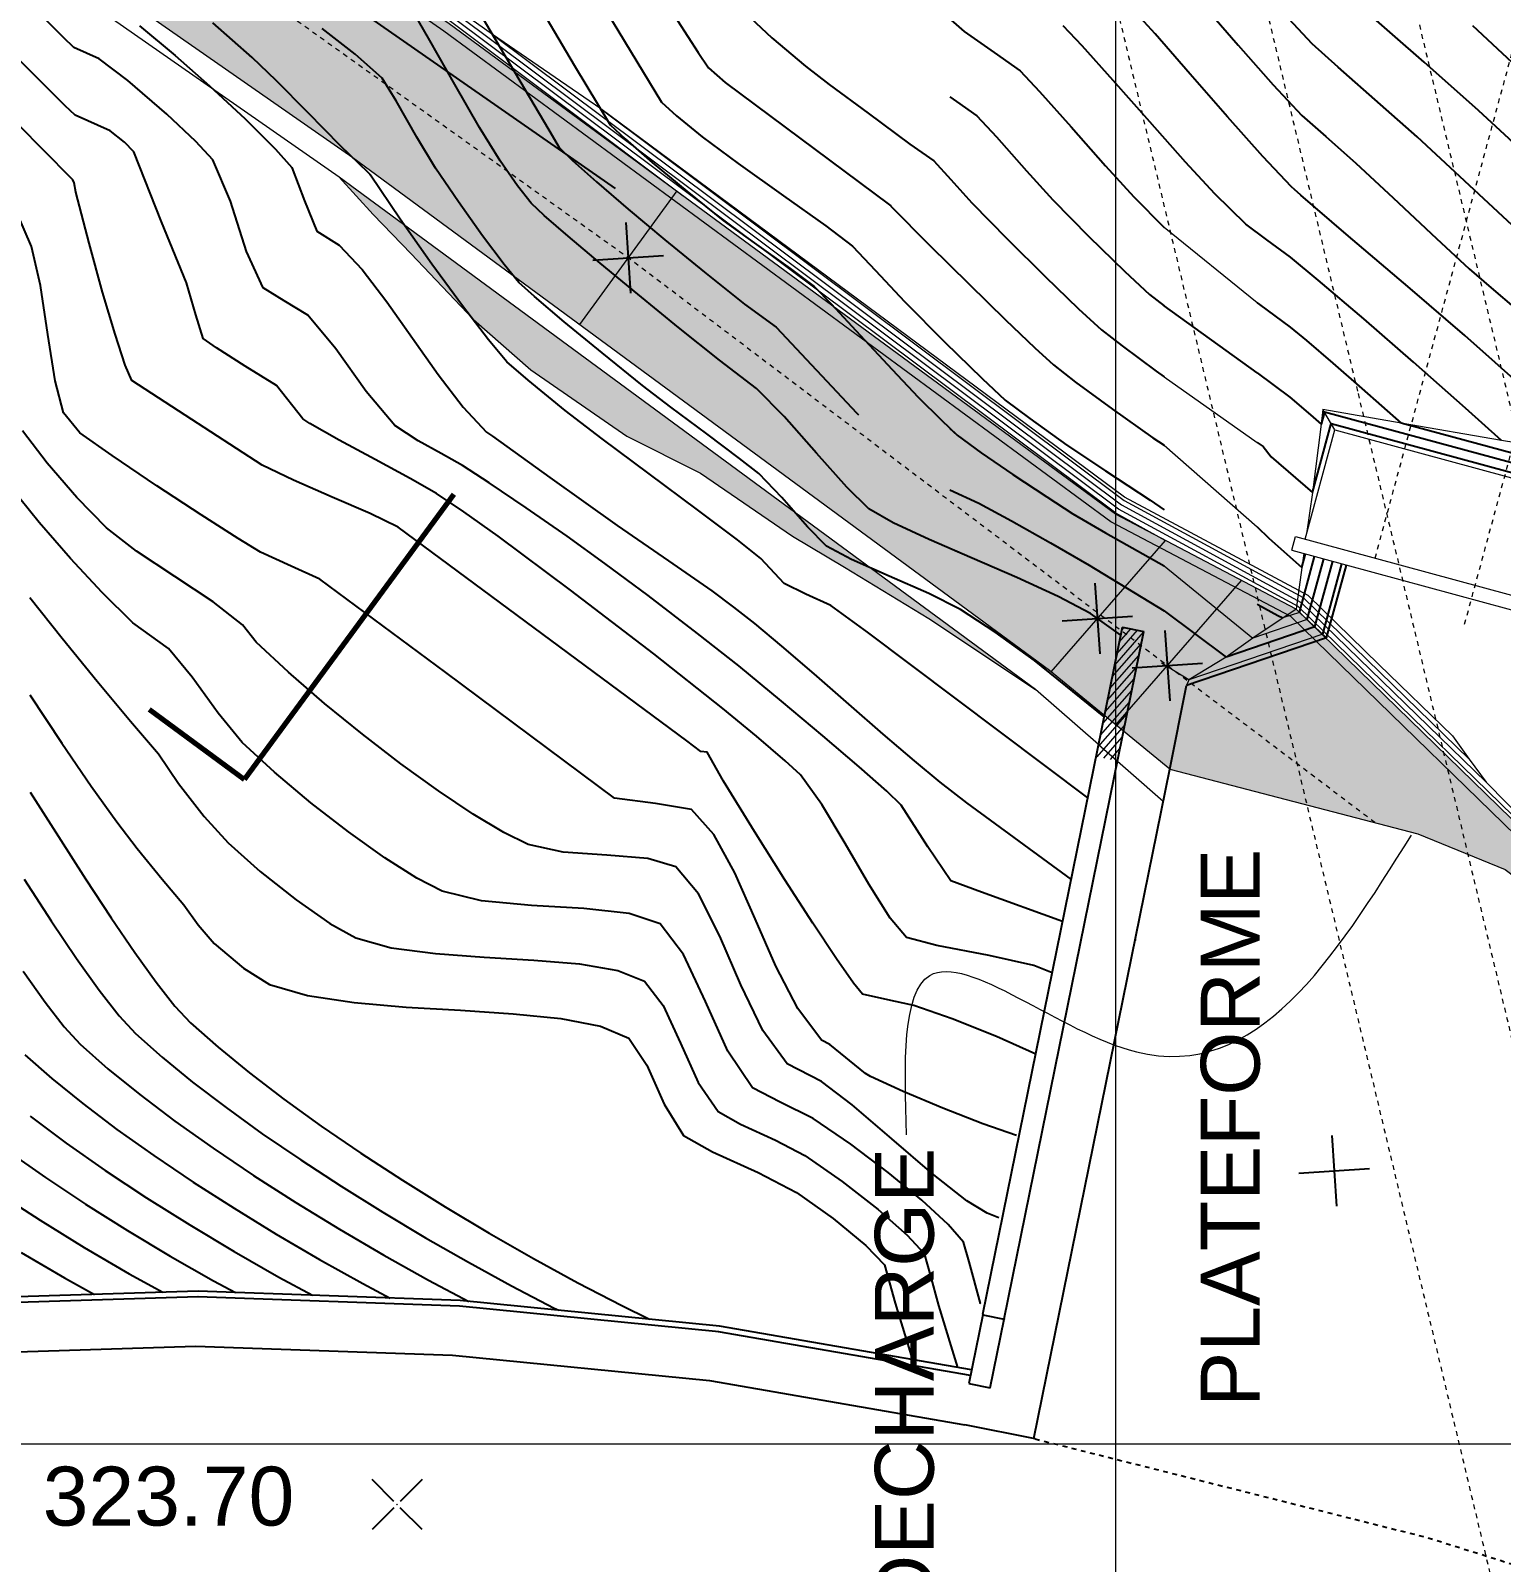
# Model space of a CAD drawing. Extents: x 62344 to 62624, y 108620 to 109406.
# Drawn here: x 62570.47 to 62601.69, y 108647.48 to 108679.98 of the extents above; entities that cross this region are included whole.
import ezdxf
from ezdxf.enums import TextEntityAlignment as Align

# ---------------------------------------------------------------- set-up
doc = ezdxf.new("R2010")
doc.units = 0
doc.header["$LTSCALE"] = 0.039369
doc.header["$MEASUREMENT"] = 0
for name, pattern in [('DASHDOT', [2.8, 2, -0.25, 0.3, -0.25]), ('NASCOSTA', [9.525, 6.35, -3.175]), ('TRATTEGGIATA', [0.75, 0.5, -0.25]), ('TRATTEGGIATA2', [0.375, 0.25, -0.125]), ('TRATTOPUNTO2', [0.5, 0.25, -0.125, 0, -0.125])]:
    doc.linetypes.add(name, pattern=pattern)
for name, color, linetype in [('Av. Pr.Profi', 7, 'Continuous'), ('Bâti', 7, 'Continuous'), ('coordinate', 2, 'Continuous'), ('Couronnement', 7, 'Continuous'), ('curve livello 1m', 2, 'Continuous'), ('curve livello 5m', 7, 'Continuous'), ('LIN010TR', 2, 'NASCOSTA'), ('LIN018CO', 6, 'Continuous'), ('LIN025CO', 7, 'Continuous'), ('LIN035CO', 1, 'Continuous'), ('Strade', 7, 'Continuous'), ('TEXT018', 143, 'Continuous'), ('TEXT035', 1, 'Continuous'), ('TEXT050', 3, 'Continuous'), ('TRATTCOLO-30', 253, 'Continuous'), ('TRATTCOLO-7', 51, 'Continuous')]:
    doc.layers.add(name, color=color, linetype=linetype)
doc.layers.add('LIN070CO', color=4, linetype='Continuous', lineweight=70)
doc.styles.add('ARIAL', font='arial.ttf')

# ---------------------------------------------------------------- blocks, each defined once
blk = doc.blocks.new('quote')
at = {"layer": 'LIN018CO'}
for p, q in [((0.0007, 0.0007), (-0.0007, -0.0007)), ((0.0007, -0.0007), (-0.0007, 0.0007))]:
    blk.add_line(p, q, dxfattribs=at)
at = {"layer": 'LIN035CO'}
for p, q in [((-0.0133, 0.0133), (-0.1061, 0.1061)), ((0.1061, 0.1061), (0.0133, 0.0133)), ((-0.0133, -0.0133), (-0.1061, -0.1061)), ((0.1061, -0.1061), (0.0133, -0.0133))]:
    blk.add_line(p, q, dxfattribs=at)
at = {"layer": 'TEXT035', "style": 'ARIAL'}
blk.add_attdef('VALORE', text='', height=0.25, dxfattribs=at).set_placement((0, 0.3299), align=Align.CENTER)
blk = doc.blocks.new('*U36')
at = {"layer": 'LIN070CO'}
for p, q in [((2.7993, 0.7384), (2.8414, 0.2401)), ((-2.6857, -0.227), (-2.7278, 0.2712)), ((2.8414, 0.2401), (1.3467, 0.1138)), ((-1.191, -0.1007), (-2.6857, -0.227))]:
    blk.add_line(p, q, dxfattribs=at)
at = {"layer": 'TEXT018', "lineweight": 30, "flags": 39}
blk.add_attdef('RIF2', text='', height=0.18, rotation=4.83108, dxfattribs=at).set_placement((2.7045, 0.078), align=Align.TOP_RIGHT)
blk.add_attdef('RIF1', text='', height=0.18, rotation=4.83108, dxfattribs=at).set_placement((-2.5236, -0.3638), align=Align.TOP_LEFT)
at = {"layer": 'TEXT050', "lineweight": 30, "flags": 39}
blk.add_attdef('SEZ2', text='', height=0.4, rotation=4.83108, dxfattribs=at).set_placement((2.6793, 0.377), align=Align.BOTTOM_RIGHT)
blk.add_attdef('SEZ1', text='', height=0.4, rotation=4.83108, dxfattribs=at).set_placement((-2.5488, -0.0649), align=Align.BOTTOM_LEFT)
blk = doc.blocks.new('*U15')
at = {"layer": 'LIN035CO'}
for p, q in [((0.1061, 0.1061), (-0.1061, -0.1061)), ((0.1061, -0.1061), (-0.1061, 0.1061))]:
    blk.add_line(p, q, dxfattribs=at)
at = {"layer": 'TEXT035', "lineweight": 30, "flags": 104}
blk.add_attdef('VALORE', text='', height=0.25, dxfattribs=at).set_placement((-0.5863, -0.4148), align=Align.BOTTOM_CENTER)
blk = doc.blocks.new('*U14')
at = {"layer": 'LIN035CO'}
for p, q in [((0.1061, 0.1061), (-0.1061, -0.1061)), ((0.1061, -0.1061), (-0.1061, 0.1061))]:
    blk.add_line(p, q, dxfattribs=at)
at = {"layer": 'TEXT035', "lineweight": 30, "flags": 104}
blk.add_attdef('VALORE', text='', height=0.25, dxfattribs=at).set_placement((0.6749, 0.0868), align=Align.BOTTOM_CENTER)
blk = doc.blocks.new('*U33')
at = {"layer": 'LIN035CO'}
for p, q in [((0.1061, 0.1061), (-0.1061, -0.1061)), ((0.1061, -0.1061), (-0.1061, 0.1061))]:
    blk.add_line(p, q, dxfattribs=at)
at = {"layer": 'TEXT035', "lineweight": 30, "flags": 106}
blk.add_attdef('VALORE', text='', height=0.25, dxfattribs=at).set_placement((0, -0.4504), align=Align.BOTTOM_CENTER)
blk = doc.blocks.new('*U13')
at = {"layer": 'LIN018CO'}
blk.add_hatch(color=256, dxfattribs=at).paths.add_polyline_path([(-0.2617, 0.0918), (-0.2749, 0.211), (-0.0132, 0.1193)])
for p, q in [((-0.2617, 0.0918), (-0.2749, 0.211)), ((-0.2749, 0.211), (-0.0132, 0.1193)), ((-0.0132, 0.1193), (-1.8424, -0.0832))]:
    blk.add_line(p, q, dxfattribs=at)
at = {"layer": 'TEXT035', "lineweight": 30, "flags": 46}
blk.add_attdef('VALORE_AD', text='', height=0.25, rotation=6.31491, dxfattribs=at).set_placement((-0.3363, 0.1439), align=Align.BOTTOM_RIGHT)
blk = doc.blocks.new('*U28')
at = {"layer": 'LIN035CO'}
for p, q in [((0.1061, 0.1061), (-0.1061, -0.1061)), ((0.1061, -0.1061), (-0.1061, 0.1061))]:
    blk.add_line(p, q, dxfattribs=at)
at = {"layer": 'TEXT035', "lineweight": 30, "flags": 104}
blk.add_attdef('VALORE', text='', height=0.25, dxfattribs=at).set_placement((-0.7058, -0.2679), align=Align.BOTTOM_CENTER)

msp = doc.modelspace()

# ---------------------------------------------------------------- hatches: boundary and pattern name
at = {"layer": 'LIN035CO', "linetype": 'Continuous', "lineweight": 0}
h = msp.add_hatch(dxfattribs=at)
h.set_pattern_fill('ANSI31', color=256, angle=45)
h.set_pattern_definition([(228.82723, (62602.84986, 108773.68776), (0.09409098, -0.08229148), [])])
h.paths.add_polyline_path([(62593.13896, 108664.83553), (62593.49999, 108664.51977), (62593.49999, 108665.24956)])
h.paths.add_polyline_path([(62593.49999, 108664.51977), (62593.53854, 108664.48605), (62593.53854, 108664.48605), (62593.75253, 108665.53917), (62593.49999, 108665.24956)])
h.paths.add_polyline_path([(62593.49999, 108665.24956), (62593.75253, 108665.53917), (62593.99675, 108666.74111), (62593.59699, 108667.0897), (62593.49999, 108666.61235)])
h.paths.add_polyline_path([(62593.13896, 108664.83553), (62593.13896, 108664.83553), (62593.49999, 108665.24956), (62593.49999, 108666.61235)])
h.paths.add_polyline_path([(62593.59699, 108667.0897), (62593.99675, 108666.74111), (62594.09693, 108667.23416), (62593.645, 108667.32599)])
h.paths.add_polyline_path([(62593.08661, 108664.57788), (62593.49999, 108664.49389), (62593.49999, 108664.51977), (62593.13896, 108664.83553)])
at = {"layer": 'TRATTCOLO-30', "linetype": 'Continuous', "lineweight": 0}
h = msp.add_hatch(color=256, dxfattribs=at)
h.dxf.hatch_style = 1
edge = h.paths.add_edge_path()
edge.add_line((62563.8701, 108688.26486), (62562.38892, 108689.60877))
edge.add_line((62562.38892, 108689.60877), (62561.34581, 108688.45849))
edge.add_arc((62576.23115, 108706.87254), 23.67806, 231.048995, 237.182403)
edge.add_line((62563.39844, 108686.97349), (62577.31618, 108677.27955))
edge.add_line((62577.31618, 108677.27955), (62592.09573, 108666.40633))
edge.add_line((62592.09573, 108666.40633), (62594.64799, 108664.314))
edge.add_line((62594.64799, 108664.314), (62599.914, 108662.94099))
edge.add_line((62599.914, 108662.94099), (62601.76601, 108662.18401))
edge.add_line((62601.76601, 108662.18401), (62602.82201, 108661.386))
edge.add_line((62602.82201, 108661.386), (62603.7457, 108659.83602))
edge.add_line((62603.7457, 108659.83602), (62603.50275, 108661.70071))
edge.add_line((62603.50275, 108661.70071), (62597.32897, 108667.70738))
edge.add_line((62597.32897, 108667.70738), (62593.49796, 108669.71985))
edge.add_line((62593.49796, 108669.71985), (62579.35377, 108680.12565))
edge.add_line((62579.35377, 108680.12565), (62565.34566, 108689.88254))
edge.add_line((62565.34566, 108689.88254), (62565.33964, 108689.89193))
edge.add_line((62565.33964, 108689.89193), (62563.8701, 108688.26486))
at = {"layer": 'TRATTCOLO-7', "linetype": 'Continuous', "lineweight": 0}
h = msp.add_hatch(color=256, dxfattribs=at)
h.dxf.hatch_style = 1
h.paths.add_polyline_path([(62591.79943, 108666.00358), (62577.0251, 108676.87296), (62577.74655, 108676.08309), (62578.55166, 108675.24653), (62579.87475, 108673.85102), (62581.09076, 108672.78751), (62583.12406, 108671.38029), (62584.68884, 108670.59437), (62586.64617, 108669.25335), (62587.74744, 108668.59988), (62589.53968, 108667.50873), (62591.80643, 108665.99747)])

# ---------------------------------------------------------------- linework, layer by layer
at = {"linetype": 'Continuous', "lineweight": 0, "flags": 128}
msp.add_lwpolyline([(62603.55647, 108659.81137), (62603.32209, 108661.61022), (62597.21573, 108667.5513), (62593.39647, 108669.5576), (62579.24268, 108679.97047), (62565.20541, 108689.74766), (62565.19018, 108689.77145)], dxfattribs=at)
at = {"layer": 'Av. Pr.Profi', "color": 1, "linetype": 'DASHDOT'}
msp.add_line((62593.91335, 108660.69879), (62593.91603, 108660.67975), dxfattribs=at)
at = {"layer": 'Bâti', "linetype": 'Continuous'}
for p, q in [((62590.68319, 108652.7495), (62593.645, 108667.32599)), ((62593.645, 108667.32599), (62594.09693, 108667.23416)), ((62591.1344, 108652.6541), (62594.09693, 108667.23416)), ((62590.68103, 108652.73924), (62590.384, 108651.277)), ((62590.68319, 108652.7495), (62590.68103, 108652.73924)), ((62590.68103, 108652.73924), (62591.13224, 108652.64384)), ((62590.83593, 108651.18518), (62591.13224, 108652.64384)), ((62591.1344, 108652.6541), (62591.13224, 108652.64384)), ((62590.384, 108651.277), (62590.83593, 108651.18518))]:
    msp.add_line(p, q, dxfattribs=at)
at = {"layer": 'coordinate', "linetype": 'Continuous', "lineweight": 0}
for p, q in [((62593.49999, 108764.27057), (62593.49999, 108620.31839)), ((62541.935, 108650.00002), (62623.7144, 108650.00002))]:
    msp.add_line(p, q, dxfattribs=at)
at = {"layer": 'Couronnement', "linetype": 'Continuous'}
for p, q in [((62574.02699, 108653.23599), (62568.484, 108653.069)), ((62574.03059, 108653.11629), (62568.48761, 108652.9493)), ((62579.5742, 108652.92097), (62574.02278, 108653.11656)), ((62579.59, 108653.03999), (62574.02699, 108653.23599)), ((62585.095, 108652.495), (62579.59, 108653.03999)), ((62585.08318, 108652.37558), (62579.5742, 108652.92097)), ((62590.41896, 108651.44909), (62585.07452, 108652.37708)), ((62590.44279, 108651.56643), (62585.095, 108652.495)), ((62568.524, 108651.89999), (62573.97501, 108652.07001)), ((62573.97501, 108652.07001), (62579.427, 108651.881)), ((62579.427, 108651.881), (62584.884, 108651.345)), ((62584.884, 108651.345), (62590.3, 108650.405)), ((62591.791, 108650.104), (62590.3, 108650.405))]:
    msp.add_line(p, q, dxfattribs=at)
at = {"layer": 'curve livello 1m', "linetype": 'Continuous', "lineweight": 0}
for p, q in [((62596.50663, 108674.20549), (62594.53186, 108675.80416)), ((62594.53186, 108672.6336), (62596.50663, 108671.24093)), ((62594.53186, 108671.18421), (62596.50663, 108669.45576)), ((62594.53186, 108668.62927), (62596.40929, 108667.09076)), ((62597.40137, 108667.63941), (62597.04871, 108667.51947)), ((62597.56655, 108667.48433), (62596.40929, 108667.09076)), ((62597.89691, 108667.17418), (62595.05418, 108666.20741)), ((62595.05419, 108666.20741), (62594.47193, 108666.56169))]:
    msp.add_line(p, q, dxfattribs=at)
at = {"layer": 'curve livello 1m'}
for p, q in [((62597.67597, 108670.1811), (62598.0724, 108671.64346)), ((62598.0724, 108671.64346), (62605.50416, 108669.62877)), ((62597.40137, 108667.63941), (62597.72323, 108668.82669)), ((62597.45138, 108668.58828), (62597.5302, 108668.87902)), ((62597.56655, 108667.48433), (62597.91627, 108668.77436)), ((62597.89691, 108667.17418), (62598.30233, 108668.6697))]:
    msp.add_line(p, q, dxfattribs=at)
at = {"layer": 'curve livello 1m', "linetype": 'Continuous', "lineweight": 0, "flags": 128}
for points in [[(62597.37575, 108667.76086), (62593.56262, 108669.82762), (62579.50301, 108680.33563), (62565.61925, 108690.14312), (62564.2818, 108692.30061), (62562.20373, 108689.40679)], [(62594.55553, 108669.1643), (62593.50823, 108669.74342), (62579.44422, 108680.25472), (62565.54496, 108690.07316), (62564.2757, 108692.12067), (62562.80066, 108690.06661)], [(62584.32394, 108676.46913), (62579.38535, 108680.17387), (62565.47067, 108690.00321), (62564.26959, 108691.94072), (62563.3976, 108690.72643)], [(62580.27686, 108679.89624), (62593.62278, 108669.92163), (62597.44183, 108667.85167), (62601.36211, 108664.0375)], [(62582.57427, 108678.31815), (62593.68294, 108670.01564), (62597.47986, 108667.95767), (62601.00554, 108664.52743)], [(62584.18713, 108676.5802), (62582.12114, 108673.74457)], [(62594.55553, 108669.1643), (62592.12774, 108666.38009)], [(62593.50282, 108665.2528), (62596.17278, 108668.31474)], [(62597.37575, 108667.76086), (62603.54953, 108661.75419), (62603.5634, 108661.64771)]]:
    msp.add_lwpolyline(points, dxfattribs=at)
at = {"layer": 'curve livello 1m', "flags": 128}
for points in [[(62580.15365, 108682.39717), (62582.01316, 108679.2469), (62582.77728, 108677.98212), (62583.08895, 108677.68389), (62583.66699, 108677.18339), (62584.39909, 108676.5756), (62585.17296, 108675.95551), (62585.8269, 108675.47633), (62586.59679, 108674.9308), (62587.10581, 108674.54916), (62587.46376, 108674.18221), (62588.07899, 108673.5209), (62588.75856, 108672.78832), (62589.3095, 108672.20757), (62589.80402, 108671.71424), (62590.13804, 108671.39741), (62590.64563, 108671.02568), (62591.31716, 108670.56617), (62592.03768, 108670.08665), (62592.59104, 108669.73099), (62593.28242, 108669.3236), (62594.53186, 108668.62927)], [(62588.24584, 108681.74826), (62590.28757, 108679.96013), (62590.92168, 108679.51699), (62591.47342, 108679.12552), (62591.47342, 108679.12552), (62591.8866, 108678.68962), (62592.55531, 108677.93619), (62593.28571, 108677.11002), (62593.88395, 108676.45589), (62593.88395, 108676.45589), (62594.53186, 108675.80416)], [(62593.60972, 108667.15238), (62592.96864, 108667.61803), (62592.27875, 108667.97793), (62591.40574, 108668.37541), (62590.4587, 108668.78533), (62589.54677, 108669.18254), (62588.77903, 108669.54191), (62588.26461, 108669.83828), (62588.26461, 108669.83828), (62587.79576, 108670.29205), (62587.1503, 108671.01697), (62586.46646, 108671.79088), (62585.88245, 108672.39166), (62585.88245, 108672.39166), (62585.0956, 108672.98693), (62584.22421, 108673.68498), (62583.36064, 108674.38765), (62582.56044, 108675.04865), (62581.87917, 108675.62171), (62581.37237, 108676.06056), (62581.09562, 108676.31891), (62581.09562, 108676.31891), (62580.81045, 108676.68512), (62580.44004, 108677.21684), (62580.44004, 108677.21684), (62580.00431, 108677.92759), (62579.48052, 108678.83703), (62578.94962, 108679.77069), (62578.49257, 108680.55412)], [(62582.55539, 108680.6205), (62583.86029, 108678.46061), (62584.18076, 108678.17291), (62584.72321, 108677.73063), (62584.72321, 108677.73063), (62585.4915, 108677.16181), (62586.45517, 108676.47778), (62587.35148, 108675.8391), (62587.91769, 108675.4063), (62587.91769, 108675.4063), (62588.40501, 108674.8914), (62589.02118, 108674.23376), (62589.02118, 108674.23376), (62589.87812, 108673.37341), (62590.66977, 108672.59932), (62591.15863, 108672.14372), (62591.15863, 108672.14372), (62591.67948, 108671.7494), (62592.46811, 108671.18473), (62592.46811, 108671.18473), (62593.28364, 108670.64104), (62594.23166, 108670.0215), (62594.53186, 108669.81568)], [(62603.20614, 108671.36527), (62602.02118, 108672.52311), (62601.55697, 108672.94311), (62600.91253, 108673.51254), (62599.75215, 108674.50644), (62598.39284, 108675.65948), (62597.42803, 108676.48989), (62597.29822, 108676.61087), (62597.23641, 108676.66546), (62596.62204, 108677.31285), (62595.87617, 108678.14999), (62595.0857, 108679.05599), (62594.33755, 108679.90998), (62593.71863, 108680.59107)], [(62595.35102, 108680.53217), (62596.1038, 108679.66887), (62596.84517, 108678.82938), (62597.45413, 108678.18198), (62597.45413, 108678.18198), (62597.9611, 108677.7327), (62598.6001, 108677.16994), (62598.6001, 108677.16994), (62599.39031, 108676.43603), (62600.30921, 108675.57213), (62601.00689, 108674.92679), (62601.00689, 108674.92679), (62601.47407, 108674.52702), (62602.00423, 108674.07461), (62602.00423, 108674.07461), (62602.32155, 108673.79141), (62603.20614, 108672.91389)], [(62603.20614, 108676.40413), (62601.85213, 108677.6839), (62601.20387, 108678.28808), (62600.04952, 108679.30924), (62598.70451, 108680.4856)], [(62572.7884, 108680.0807), (62573.54149, 108679.45198), (62574.27274, 108678.81204), (62575.02538, 108678.10982), (62575.67173, 108677.46719), (62576.01787, 108677.07694), (62576.28964, 108676.36937), (62576.55084, 108675.72388), (62577.0219, 108675.43207), (62577.51015, 108674.90981), (62578.03516, 108674.22529), (62578.57934, 108673.45821), (62579.12511, 108672.68824), (62579.65488, 108671.99509), (62580.15105, 108671.45843), (62580.27533, 108671.37787), (62581.49634, 108670.5036), (62582.92147, 108669.47989), (62584.00975, 108668.73224), (62584.92803, 108668.09916), (62585.38987, 108667.75225), (62585.83596, 108667.40318), (62586.41238, 108666.92222), (62587.09692, 108666.33301), (62587.83232, 108665.69258), (62588.56131, 108665.05794), (62589.22661, 108664.48613), (62589.77096, 108664.03416), (62590.33847, 108663.59688), (62592.55677, 108661.97029)], [(62592.90879, 108663.70274), (62588.23367, 108667.21714), (62588.23367, 108667.21714), (62587.45431, 108667.78322), (62586.92851, 108668.02776), (62586.46887, 108668.24834), (62586.46887, 108668.24834), (62585.96984, 108668.78324), (62585.4772, 108669.17536), (62584.62389, 108669.81645), (62583.60194, 108670.5754), (62582.60338, 108671.32111), (62581.82025, 108671.92247), (62581.82025, 108671.92247), (62581.03409, 108672.56182), (62580.57984, 108672.95573), (62580.57984, 108672.95573), (62580.19154, 108673.4188), (62579.63913, 108674.14104), (62578.99194, 108675.02749), (62578.31932, 108675.98315), (62577.69061, 108676.91306), (62577.69061, 108676.91306), (62577.68277, 108676.92629), (62577.63538, 108676.96784), (62577.05441, 108677.53588), (62576.3566, 108678.24245), (62575.68353, 108678.92283), (62575.17677, 108679.41231), (62575.17677, 108679.41231), (62574.34147, 108680.14715)], [(62593.2586, 108665.42433), (62591.77641, 108666.61764), (62590.9443, 108667.22204), (62590.21147, 108667.70062), (62590.21147, 108667.70062), (62589.54001, 108668.03657), (62588.69361, 108668.40654), (62587.89495, 108668.75923), (62587.36674, 108669.04331), (62587.36674, 108669.04331), (62586.96083, 108669.45227), (62586.41459, 108670.07313), (62585.92614, 108670.58745), (62585.92614, 108670.58745), (62585.52188, 108670.90518), (62584.82702, 108671.42384), (62584.06467, 108671.99112), (62583.45792, 108672.4547), (62583.45792, 108672.4547), (62582.60136, 108673.14362), (62581.79726, 108673.80523), (62581.16844, 108674.33724), (62580.83773, 108674.63732), (62580.83773, 108674.63732), (62580.52258, 108675.01952), (62580.06675, 108675.6274), (62579.5533, 108676.34714), (62579.06533, 108677.06495), (62579.06533, 108677.06495), (62578.6739, 108677.72009), (62578.23495, 108678.49005), (62577.93657, 108678.96957), (62577.93657, 108678.96957), (62577.36391, 108679.48048), (62576.66174, 108680.02779)], [(62584.20391, 108680.19782), (62584.64205, 108679.51567), (62584.86022, 108679.19287), (62584.86022, 108679.19287), (62585.21452, 108678.88104), (62588.70307, 108676.28273), (62588.72957, 108676.26344), (62588.73286, 108676.25995), (62589.55308, 108675.4319), (62590.39054, 108674.60001), (62591.16252, 108673.84515), (62591.78632, 108673.24819), (62592.17922, 108672.89002), (62592.17922, 108672.89002), (62592.65202, 108672.52532), (62593.43401, 108671.95264), (62594.2906, 108671.34379), (62594.2906, 108671.34379), (62594.53186, 108671.18421)], [(62585.75315, 108680.25204), (62586.20368, 108679.83102), (62586.91817, 108679.22667), (62586.91817, 108679.22667), (62587.42443, 108678.83797), (62588.24583, 108678.22618), (62589.13596, 108677.57483), (62589.13596, 108677.57483), (62589.64398, 108677.21728), (62590.0039, 108676.82162), (62590.44589, 108676.32917), (62590.44589, 108676.32917), (62591.20518, 108675.55394), (62592.00332, 108674.76257), (62592.71123, 108674.08129), (62593.19981, 108673.63633), (62593.19981, 108673.63633), (62593.63645, 108673.29508), (62594.35857, 108672.75908), (62594.53186, 108672.6336)], [(62601.68726, 108671.28515), (62600.92526, 108671.97459), (62599.82082, 108672.95047), (62598.76629, 108673.8641), (62597.80117, 108674.68875), (62597.21499, 108675.17703), (62596.70985, 108675.54537), (62596.26159, 108675.87524), (62595.60297, 108676.51925), (62594.98707, 108677.18835), (62594.22527, 108678.0461), (62593.44993, 108678.92533), (62592.79343, 108679.65889), (62592.38813, 108680.07965)], [(62603.20614, 108678.18799), (62602.70336, 108678.64693), (62602.70336, 108678.64693), (62602.12211, 108679.11224), (62601.70805, 108679.4931), (62601.0831, 108680.07939)], [(62592.15491, 108659.99255), (62591.76389, 108660.14854), (62590.81536, 108660.3609), (62589.70883, 108660.56925), (62589.06522, 108660.74047), (62589.06522, 108660.74047), (62588.71427, 108661.15034), (62588.26431, 108661.87205), (62587.76439, 108662.73405), (62587.26356, 108663.56484), (62586.81088, 108664.19286), (62586.81088, 108664.19286), (62586.49108, 108664.48825), (62585.8825, 108665.00929), (62585.16772, 108665.59969), (62585.16772, 108665.59969), (62583.70234, 108666.75621), (62581.93513, 108668.11087), (62580.39623, 108669.25728), (62580.39623, 108669.25728), (62579.67093, 108669.7685), (62579.08499, 108670.15955), (62579.08499, 108670.15955), (62578.52868, 108670.47852), (62577.78584, 108670.88148), (62577.0216, 108671.29535), (62576.40109, 108671.64707), (62576.40109, 108671.64707), (62576.25132, 108671.74414), (62575.69441, 108672.45135), (62575.02563, 108672.86565), (62574.42176, 108673.25418), (62574.13589, 108673.44605), (62574.13589, 108673.44605), (62573.981, 108673.95134), (62573.78438, 108674.62766), (62573.78438, 108674.62766), (62573.25213, 108675.92667), (62572.66818, 108677.40915), (62572.46467, 108677.61148), (62572.16457, 108677.85624), (62571.41741, 108678.18447), (62571.20863, 108678.38371), (62570.71799, 108678.87231), (62570.02023, 108679.57499)], [(62591.80429, 108658.26694), (62590.97132, 108658.64188), (62590.03024, 108659.01728), (62589.21648, 108659.30165), (62589.21648, 108659.30165), (62588.60361, 108659.43024), (62588.12896, 108659.54018), (62587.93923, 108659.76887), (62587.57391, 108660.29121), (62587.074, 108661.04441), (62586.48051, 108661.96568), (62585.83444, 108662.99223), (62585.1768, 108664.06126), (62585.1768, 108664.06126), (62584.83368, 108664.66958), (62584.69744, 108664.68996), (62584.3988, 108664.91203), (62578.27135, 108669.44572), (62577.67834, 108669.7389), (62576.87721, 108670.08525), (62576.0524, 108670.44033), (62575.38835, 108670.7597), (62575.38835, 108670.7597), (62573.75399, 108671.82254), (62572.62486, 108672.5591), (62572.48354, 108672.88291), (62572.26565, 108673.53977), (62571.99967, 108674.43387), (62571.71411, 108675.46942), (62571.43747, 108676.55062), (62571.43747, 108676.55062), (62571.39819, 108676.75326), (62571.36819, 108676.81462), (62571.33119, 108676.85901), (62569.64774, 108678.55826)], [(62591.39666, 108656.54047), (62590.6816, 108656.78944), (62589.83059, 108657.11961), (62588.98872, 108657.47244), (62588.3011, 108657.7894), (62588.3011, 108657.7894), (62588.19489, 108657.85297), (62587.43919, 108658.47469), (62587.25906, 108658.56552), (62586.75476, 108659.23234), (62586.29157, 108660.13269), (62585.85202, 108661.1359), (62585.41863, 108662.11133), (62584.97394, 108662.92833), (62584.50049, 108663.45623), (62584.50049, 108663.45623), (62583.73496, 108663.58336), (62582.86712, 108663.70055), (62582.86712, 108663.70055), (62579.28671, 108666.36298), (62576.61331, 108668.34102), (62576.00505, 108668.62005), (62575.35546, 108668.91431), (62575.35546, 108668.91431), (62574.87981, 108669.20291), (62574.09717, 108669.70496), (62573.15534, 108670.32436), (62572.20213, 108670.96497), (62572.20213, 108670.96497), (62571.52011, 108671.45053), (62571.17535, 108671.8752), (62570.99458, 108672.55073), (62570.83965, 108673.53503), (62570.68158, 108674.57158), (62570.49143, 108675.40386), (62570.49143, 108675.40386), (62570.18295, 108676.12032)], [(62596.50663, 108674.20549), (62596.55528, 108674.17079), (62597.20545, 108673.6903), (62597.20545, 108673.6903), (62597.54819, 108673.4048), (62598.11251, 108672.92261), (62598.72912, 108672.38839), (62598.72912, 108672.38839), (62599.55937, 108671.65479)], [(62589.98545, 108671.54215), (62590.13804, 108671.39741), (62590.64563, 108671.02568), (62591.31716, 108670.56617), (62592.03768, 108670.08665), (62592.59104, 108669.73099), (62593.28242, 108669.3236), (62594.53186, 108668.62927)], [(62605.02319, 108666.32582), (62605.99488, 108669.91018), (62599.55937, 108671.65479)], [(62591.02566, 108654.79425), (62590.77517, 108654.89531), (62590.34217, 108655.15449), (62589.61089, 108655.73166), (62588.74851, 108656.47272), (62587.91275, 108657.18834), (62587.26132, 108657.68916), (62587.26132, 108657.68916), (62586.52693, 108658.05943), (62586.01399, 108658.77145), (62585.54738, 108659.73892), (62585.10127, 108660.76873), (62584.64985, 108661.66775), (62584.16729, 108662.24287), (62584.16729, 108662.24287), (62583.57659, 108662.41483), (62582.70009, 108662.48654), (62581.77458, 108662.55348), (62581.03681, 108662.71113), (62581.03681, 108662.71113), (62580.51411, 108662.97093), (62579.86688, 108663.36016), (62579.12894, 108663.85366), (62578.33413, 108664.42629), (62577.51627, 108665.05287), (62576.7092, 108665.70825), (62575.94675, 108666.36727), (62575.26276, 108667.00478), (62575.26276, 108667.00478), (62574.97448, 108667.3735), (62574.34993, 108667.86188), (62573.53806, 108668.398), (62572.72124, 108668.93673), (62572.08184, 108669.43291), (62572.08184, 108669.43291), (62571.45344, 108670.07577), (62570.82762, 108670.80291), (62570.303, 108671.49286)], [(62596.50663, 108671.24093), (62596.63443, 108671.15588), (62596.79924, 108670.93686), (62597.67597, 108670.1811)], [(62596.50663, 108669.45576), (62596.75245, 108669.21314), (62597.45138, 108668.58828)], [(62593.60972, 108667.15238), (62592.96864, 108667.61803), (62592.27875, 108667.97793), (62591.40574, 108668.37541), (62590.4587, 108668.78533), (62589.98545, 108668.99147)], [(62570.46087, 108667.95539), (62571.1473, 108667.08852), (62571.88362, 108666.18153), (62572.59094, 108665.33162), (62573.19036, 108664.63595), (62573.61303, 108664.0079), (62574.1602, 108663.30804), (62574.66772, 108662.74634), (62574.66772, 108662.74634), (62575.34621, 108662.13817), (62576.10842, 108661.53683), (62576.82739, 108661.03674), (62577.37617, 108660.7323), (62577.37617, 108660.7323), (62578.129, 108660.52342), (62579.0666, 108660.39864), (62580.10253, 108660.32309), (62581.15036, 108660.26193), (62582.12366, 108660.18029), (62582.93599, 108660.04332), (62583.50091, 108659.81616), (62583.50091, 108659.81616), (62583.89626, 108659.30185), (62584.26608, 108658.5025), (62584.64377, 108657.66776), (62585.06268, 108657.04727), (62585.06268, 108657.04727), (62585.53668, 108656.78074), (62586.28093, 108656.44068), (62586.90557, 108656.11809), (62586.90557, 108656.11809), (62587.69645, 108655.56539), (62588.46053, 108654.96942), (62589.07928, 108654.42771), (62589.43417, 108654.03776), (62589.43417, 108654.03776), (62589.56237, 108653.58346), (62589.74194, 108652.93682), (62589.74194, 108652.93682), (62590.00015, 108652.07624), (62590.1418, 108651.61869)], [(62596.50663, 108667.81731), (62596.51977, 108667.80702), (62596.51977, 108667.80702), (62596.94413, 108667.57194), (62597.04871, 108667.51947)], [(62570.4565, 108665.88831), (62571.1378, 108664.86472), (62571.76266, 108663.94908), (62572.30207, 108663.1949), (62572.73867, 108662.63137), (62573.26714, 108661.98042), (62573.72892, 108661.43734), (62574.02884, 108661.01103), (62574.3702, 108660.61712), (62574.3702, 108660.61712), (62574.99556, 108660.09211), (62575.54586, 108659.74289), (62575.54586, 108659.74289), (62576.35082, 108659.50882), (62577.34212, 108659.35904), (62578.4477, 108659.26448), (62579.5955, 108659.19607), (62580.71346, 108659.12476), (62581.72952, 108659.02148), (62582.57163, 108658.85718), (62583.16772, 108658.6028), (62583.16772, 108658.6028), (62583.55475, 108658.03588), (62583.92273, 108657.2018), (62584.33056, 108656.54118), (62584.33056, 108656.54118), (62584.94711, 108656.1945), (62585.91519, 108655.75216), (62586.7277, 108655.33256), (62586.7277, 108655.33256), (62587.50703, 108654.77721), (62588.19923, 108654.20772), (62588.59664, 108653.79495), (62588.82411, 108652.98122), (62588.82411, 108652.98122), (62589.02502, 108652.31161), (62589.18828, 108651.78426)], [(62570.46549, 108663.82414), (62571.06445, 108662.88101), (62571.64012, 108661.98626), (62572.18391, 108661.15969), (62572.68727, 108660.42113), (62573.14161, 108659.79036), (62573.53836, 108659.28721), (62573.86895, 108658.93147), (62574.45384, 108658.41158), (62575.11746, 108657.8695), (62575.85003, 108657.31092), (62576.6418, 108656.74156), (62577.48298, 108656.16711), (62578.36383, 108655.59328), (62579.27456, 108655.02577), (62580.20541, 108654.47029), (62581.14662, 108653.93253), (62582.08841, 108653.41822), (62583.02102, 108652.93304), (62583.61184, 108652.64183)], [(62570.33559, 108661.97697), (62570.9131, 108661.09183), (62571.44824, 108660.29851), (62571.93078, 108659.62065), (62572.35047, 108659.08193), (62572.69708, 108658.70601), (62573.2652, 108658.20103), (62573.90978, 108657.67449), (62574.62134, 108657.13193), (62575.3904, 108656.5789), (62576.20746, 108656.02092), (62577.06304, 108655.46355), (62577.94765, 108654.91232), (62578.85181, 108654.37277), (62579.76602, 108653.85044), (62580.6808, 108653.35087), (62581.58667, 108652.87961), (62581.68133, 108652.83295)], [(62570.35333, 108658.25508), (62570.92619, 108657.74746), (62571.58024, 108657.21717), (62572.30464, 108656.67051), (62573.08857, 108656.11382), (62573.92118, 108655.55342), (62574.79164, 108654.99564), (62575.68912, 108654.44681), (62576.60278, 108653.91326), (62577.52179, 108653.4013), (62578.10496, 108653.09231)], [(62570.46618, 108656.94945), (62571.22976, 108656.37983), (62572.05693, 108655.80055), (62572.93481, 108655.21917), (62573.85046, 108654.64321), (62574.791, 108654.08021), (62575.74351, 108653.53772), (62576.46017, 108653.15027)], [(62569.99152, 108656.20781), (62570.7919, 108655.6473), (62571.64134, 108655.08475), (62572.52733, 108654.52745), (62573.4374, 108653.98269), (62574.35905, 108653.45777), (62574.82102, 108653.20802)], [(62569.775, 108655.32664), (62570.6737, 108654.74218), (62571.60801, 108654.16675), (62572.56284, 108653.60916), (62573.27851, 108653.21344)]]:
    msp.add_lwpolyline(points, dxfattribs=at)
at = {"layer": 'curve livello 5m'}
for p, q in [((62596.50663, 108672.71836), (62594.53186, 108674.14487)), ((62597.73173, 108667.32926), (62598.1093, 108668.72203)), ((62594.53186, 108667.67388), (62595.8479, 108666.68859)), ((62597.73173, 108667.32926), (62595.8479, 108666.68859)), ((62597.9795, 108667.09665), (62595.00811, 108666.08611))]:
    msp.add_line(p, q, dxfattribs=at)
at = {"layer": 'curve livello 5m', "flags": 128}
for points in [[(62603.20614, 108674.62736), (62603.08626, 108674.74985), (62602.22103, 108675.56764), (62599.90199, 108677.72901), (62599.12525, 108678.41613), (62598.22021, 108679.20769), (62597.67184, 108679.6985), (62597.07491, 108680.34038), (62596.35685, 108681.16013), (62595.697, 108681.90833), (62595.27472, 108682.33553), (62594.69098, 108682.62624), (62593.90436, 108683.01114), (62593.15409, 108683.41266), (62592.35963, 108683.85163), (62591.75932, 108684.19635), (62590.86457, 108684.78049), (62590.18799, 108685.21257), (62589.98545, 108685.22924)], [(62578.78351, 108682.42618), (62581.47094, 108677.87329), (62581.69428, 108677.50362), (62581.97737, 108677.22215), (62582.48187, 108676.77018), (62583.15321, 108676.19386), (62583.93685, 108675.53936), (62584.7782, 108674.85281), (62585.62272, 108674.18039), (62586.29393, 108673.69201), (62588.01015, 108671.86841), (62588.0465, 108671.82944)], [(62592.37616, 108661.08142), (62590.65323, 108661.69962), (62590.00147, 108661.94076), (62590.00147, 108661.94076), (62589.51404, 108662.66456), (62588.95267, 108663.54694), (62588.95267, 108663.54694), (62588.64394, 108663.8439), (62588.06168, 108664.35873), (62587.28869, 108665.02054), (62586.40781, 108665.75841), (62585.50184, 108666.50143), (62585.50184, 108666.50143), (62584.62974, 108667.18973), (62583.57799, 108667.99595), (62582.66213, 108668.67822), (62582.66213, 108668.67822), (62581.85794, 108669.25256), (62580.99245, 108669.8551), (62580.20716, 108670.38847), (62579.64357, 108670.75531), (62579.64357, 108670.75531), (62579.18529, 108671.00997), (62578.69681, 108671.28004), (62578.69681, 108671.28004), (62578.20118, 108671.60129), (62577.59692, 108672.32563), (62576.95495, 108673.23093), (62576.35815, 108673.94171), (62576.35815, 108673.94171), (62575.85535, 108674.24657), (62575.41273, 108674.52739), (62575.41273, 108674.52739), (62575.05694, 108675.29602), (62574.71768, 108676.36364), (62574.34302, 108677.24304), (62574.34302, 108677.24304), (62573.98353, 108677.62943), (62573.36871, 108678.21176), (62573.36871, 108678.21176), (62572.53999, 108678.92006), (62571.93191, 108679.38358), (62571.93191, 108679.38358), (62571.39481, 108679.61954), (62571.17344, 108679.83318), (62570.65647, 108680.35071)], [(62589.98545, 108678.576), (62590.12557, 108678.47775), (62590.5587, 108678.1714), (62590.5587, 108678.1714), (62590.97, 108677.72905), (62591.60747, 108677.00722), (62592.16492, 108676.39253), (62592.16492, 108676.39253), (62592.93175, 108675.6137), (62593.69304, 108674.8693), (62594.22041, 108674.38263), (62594.22041, 108674.38263), (62594.53186, 108674.14487)], [(62596.50663, 108672.71836), (62597.1959, 108672.20358), (62597.1959, 108672.20358), (62597.63741, 108671.82632), (62597.86116, 108671.62862)], [(62604.51602, 108665.21936), (62605.74952, 108669.76947), (62597.9317, 108671.88882), (62597.86116, 108671.62862)], [(62590.63802, 108652.96964), (62590.63627, 108652.97646), (62590.39561, 108653.85774), (62590.27171, 108654.28058), (62590.27171, 108654.28058), (62589.94512, 108654.65468), (62589.38649, 108655.16698), (62588.67232, 108655.75455), (62587.87913, 108656.35441), (62587.08344, 108656.90363), (62587.08344, 108656.90363), (62586.37987, 108657.25054), (62585.79481, 108657.55335), (62585.79481, 108657.55335), (62585.26889, 108658.33233), (62584.79473, 108659.3803), (62584.33043, 108660.38383), (62583.8341, 108661.02952), (62583.8341, 108661.02952), (62583.18054, 108661.24925), (62582.21179, 108661.35607), (62581.10707, 108661.42224), (62580.04557, 108661.52003), (62579.20649, 108661.72172), (62579.20649, 108661.72172), (62578.67302, 108661.9982), (62577.99164, 108662.43275), (62577.22127, 108662.98156), (62576.42081, 108663.60084), (62575.64916, 108664.24677), (62574.96524, 108664.87556), (62574.96524, 108664.87556), (62574.45525, 108665.49816), (62573.90331, 108666.267), (62573.40145, 108666.87572), (62573.40145, 108666.87572), (62572.64358, 108667.41529), (62571.99423, 108668.05783), (62571.3211, 108668.78212), (62570.65795, 108669.54653), (62570.03859, 108670.30944)], [(62589.98545, 108670.24156), (62590.59947, 108669.955), (62591.29112, 108669.5813), (62592.11752, 108669.1157), (62592.93754, 108668.63896), (62594.53186, 108667.67388)], [(62570.31324, 108660.02602), (62570.78153, 108659.36818), (62571.18883, 108658.84537), (62571.5252, 108658.48054), (62572.11604, 108657.957), (62572.79062, 108657.41006), (62573.53775, 108656.84625), (62574.34627, 108656.27209), (62575.20501, 108655.6941), (62576.10279, 108655.11883), (62577.02843, 108654.55277), (62577.97076, 108654.00248), (62578.91861, 108653.47446), (62579.77274, 108653.0219)], [(62570.27089, 108654.05948), (62571.19264, 108653.5212), (62571.82826, 108653.16975)]]:
    msp.add_lwpolyline(points, dxfattribs=at)
at = {"layer": 'LIN010TR', "linetype": 'TRATTOPUNTO2', "lineweight": 0, "ltscale": 5}
msp.add_line((62600.90787, 108667.38848), (62617.15333, 108727.31449), dxfattribs=at)
at = {"layer": 'LIN010TR', "linetype": 'TRATTOPUNTO2', "lineweight": 0, "ltscale": 5, "flags": 128}
msp.add_lwpolyline([(62523.39006, 108741.76155), (62534.46972, 108745.8201), (62541.83136, 108748.51671, -0.44895429), (62586.14641, 108724.71763), (62598.64492, 108672.28073)], format="xyb", dxfattribs=at)
msp.add_lwpolyline([(62598.64492, 108672.28073), (62611.03031, 108620.31839)], dxfattribs=at)
at = {"layer": 'LIN018CO', "lineweight": 0}
for p, q in [((62598.14978, 108671.50851), (62597.90124, 108671.94193)), ((62597.9795, 108667.09665), (62597.32897, 108667.70738))]:
    msp.add_line(p, q, dxfattribs=at)
at = {"layer": 'LIN018CO', "linetype": 'TRATTOPUNTO2', "lineweight": 0, "ltscale": 5, "flags": 128}
msp.add_lwpolyline([(62599.00244, 108663.17867), (62583.15413, 108675.16239), (62572.9283, 108682.47564), (62564.68458, 108688.34979, -0.02959613), (62562.80495, 108690.07135, -0.02959613)], format="xyb", dxfattribs=at)
at = {"layer": 'LIN018CO', "lineweight": 0, "flags": 128}
for points in [[(62603.7457, 108659.83602), (62603.50334, 108661.70013), (62603.60008, 108662.27998), (62603.69802, 108662.85174), (62603.7948, 108663.42976), (62603.93445, 108664.26409), (62604.09392, 108664.42672), (62604.51602, 108665.21936), (62605.02319, 108666.32582), (62605.53036, 108667.43228), (62606.03685, 108668.53622), (62606.53547, 108669.61115), (62606.92036, 108670.44089), (62605.46166, 108670.67638), (62603.59856, 108670.97424), (62601.68726, 108671.28515), (62599.55937, 108671.65479), (62597.90124, 108671.94193), (62597.86116, 108671.62862), (62597.67597, 108670.1811), (62597.55244, 108669.30505)], [(62597.49377, 108668.8889), (62597.45138, 108668.58828), (62597.32897, 108667.70738), (62596.40929, 108667.09076), (62595.8479, 108666.68859), (62595.05418, 108666.20741), (62595.00811, 108666.08611)]]:
    msp.add_lwpolyline(points, dxfattribs=at)
at = {"layer": 'LIN018CO', "linetype": 'Continuous', "lineweight": 0}
msp.add_spline([(62589.06388, 108656.55427), (62589.55436, 108659.93552), (62593.9405, 108658.31528), (62599.77656, 108662.91338)], degree=3, dxfattribs=at)
at = {"layer": 'LIN025CO', "linetype": 'TRATTEGGIATA', "lineweight": 0, "ltscale": 2}
for p, q in [((62599.00818, 108668.78918), (62615.02997, 108727.89012)), ((62589.14248, 108725.43175), (62614.1966, 108620.31839)), ((62583.15022, 108724.00404), (62607.86403, 108620.31839))]:
    msp.add_line(p, q, dxfattribs=at)
at = {"layer": 'LIN025CO', "linetype": 'Continuous', "lineweight": 0}
for p, q in [((62597.52183, 108669.19212), (62598.14978, 108671.50851)), ((62598.14978, 108671.50851), (62605.36921, 108669.55138)), ((62597.24065, 108668.95751), (62597.31915, 108669.24706)), ((62597.24065, 108668.95751), (62604.86544, 108666.8905)), ((62597.31915, 108669.24706), (62604.94394, 108667.18004))]:
    msp.add_line(p, q, dxfattribs=at)
at = {"layer": 'LIN035CO', "linetype": 'Continuous', "lineweight": 0, "flags": 128}
for points in [[(62582.57427, 108678.31815), (62580.27686, 108679.89624), (62565.68803, 108690.22465), (62564.36219, 108692.38222)], [(62603.7457, 108659.83602), (62603.50275, 108661.70071), (62597.32897, 108667.70738), (62593.49796, 108669.71985), (62579.35377, 108680.12565), (62565.34566, 108689.88254)], [(62597.58415, 108667.99914), (62593.69032, 108670.08162), (62582.57427, 108678.31815)], [(62597.58415, 108667.99914), (62599.08819, 108666.53581)], [(62594.64799, 108664.314), (62592.09573, 108666.40633)], [(62599.08819, 108666.53581), (62600.64747, 108665.01874)], [(62593.13896, 108664.83553), (62591.79943, 108666.00358)], [(62593.13896, 108664.83553), (62593.13896, 108664.83553), (62594.51026, 108663.6362), (62594.64799, 108664.314), (62599.914, 108662.94099), (62601.76601, 108662.18401), (62602.82201, 108661.386), (62603.7457, 108659.83602)], [(62600.64747, 108665.01874), (62601.00554, 108664.52743), (62601.36211, 108664.0375), (62603.58535, 108661.77846), (62603.5634, 108661.64771), (62603.7457, 108659.83602)]]:
    msp.add_lwpolyline(points, dxfattribs=at)
for points in [[(62592.09573, 108666.40633), (62577.31618, 108677.27955), (62563.39844, 108686.97349, -0.02676843), (62561.34581, 108688.45849, -0.02676843)], [(62591.79943, 108666.00358), (62577.0251, 108676.87296), (62563.11994, 108686.55814, -0.02696366), (62561.00986, 108688.08715, -0.02696366)]]:
    msp.add_lwpolyline(points, format="xyb", dxfattribs=at)
for points, elevation in [([(62577.0251, 108676.87296), (62577.74655, 108676.08309), (62578.55166, 108675.24653), (62579.87475, 108673.85102), (62581.09076, 108672.78751), (62583.12406, 108671.38029), (62584.68884, 108670.59437), (62586.64617, 108669.25335), (62587.74744, 108668.59988), (62589.53968, 108667.50873), (62591.79863, 108666.00267)], -3.7), ([(62593.08661, 108664.57788), (62593.645, 108667.32599)], -323.7), ([(62593.53854, 108664.48605), (62594.09693, 108667.23416), (62593.645, 108667.32599)], -323.7)]:
    msp.add_lwpolyline(points, dxfattribs=dict(at, elevation=elevation))
at = {"layer": 'Strade', "linetype": 'Continuous'}
for p, q in [((62597.9795, 108667.09665), (62598.39885, 108668.64354)), ((62594.64799, 108664.314), (62595.00811, 108666.08611))]:
    msp.add_line(p, q, dxfattribs=at)
at = {"layer": 'Strade', "linetype": 'Continuous', "flags": 128}
msp.add_lwpolyline([(62591.76199, 108650.112), (62594.64799, 108664.314)], dxfattribs=at)
at = {"layer": 'Strade', "color": 2, "linetype": 'TRATTEGGIATA2', "ltscale": 5, "flags": 128}
msp.add_lwpolyline([(62591.791, 108650.104), (62600.106, 108648.01401), (62607.873, 108645.58701), (62615.403, 108642.76401), (62618.57931, 108641.34847)], dxfattribs=at)

# ---------------------------------------------------------------- block references
at = {"xscale": 5, "yscale": 5, "zscale": 5}
for name, p, rotation in [('*U36', (62583.00039, 108674.95127, 323.7), 48.82722717544915), ('*U13', (62575.67216, 108682.38113), 138.8272271751645), ('*U28', (62583.15413, 108675.16239), 138.8272271751645), ('*U14', (62593.11307, 108667.51007), 138.8272271751645), ('*U15', (62594.59817, 108666.50896), 138.8272271751645), ('*U33', (62598.14088, 108655.78936, -323.7), 138.8272271751645)]:
    msp.add_blockref(name, p, dxfattribs=dict(at, rotation=rotation))
ref = msp.add_blockref('quote', (62578.25087, 108648.70974), dxfattribs=dict(xscale=5, yscale=5, zscale=5))
ref.add_attrib('VALORE', '323.70', dxfattribs={"layer": 'TEXT035', "height": 1.25, "style": 'ARIAL'}).set_placement((62573.40103, 108648.26507), align=Align.CENTER)

# ---------------------------------------------------------------- texts
at = {"layer": 'coordinate', "color": 1, "style": 'ARIAL'}
for s, p in [('PLATEFORME', (62596.55829, 108650.78793)), ('GALERIE DE DECHARGE', (62589.64093, 108635.41793))]:
    msp.add_text(s, height=1.25, rotation=90, dxfattribs=at).set_placement(p)

doc.saveas('drawing.dxf')
